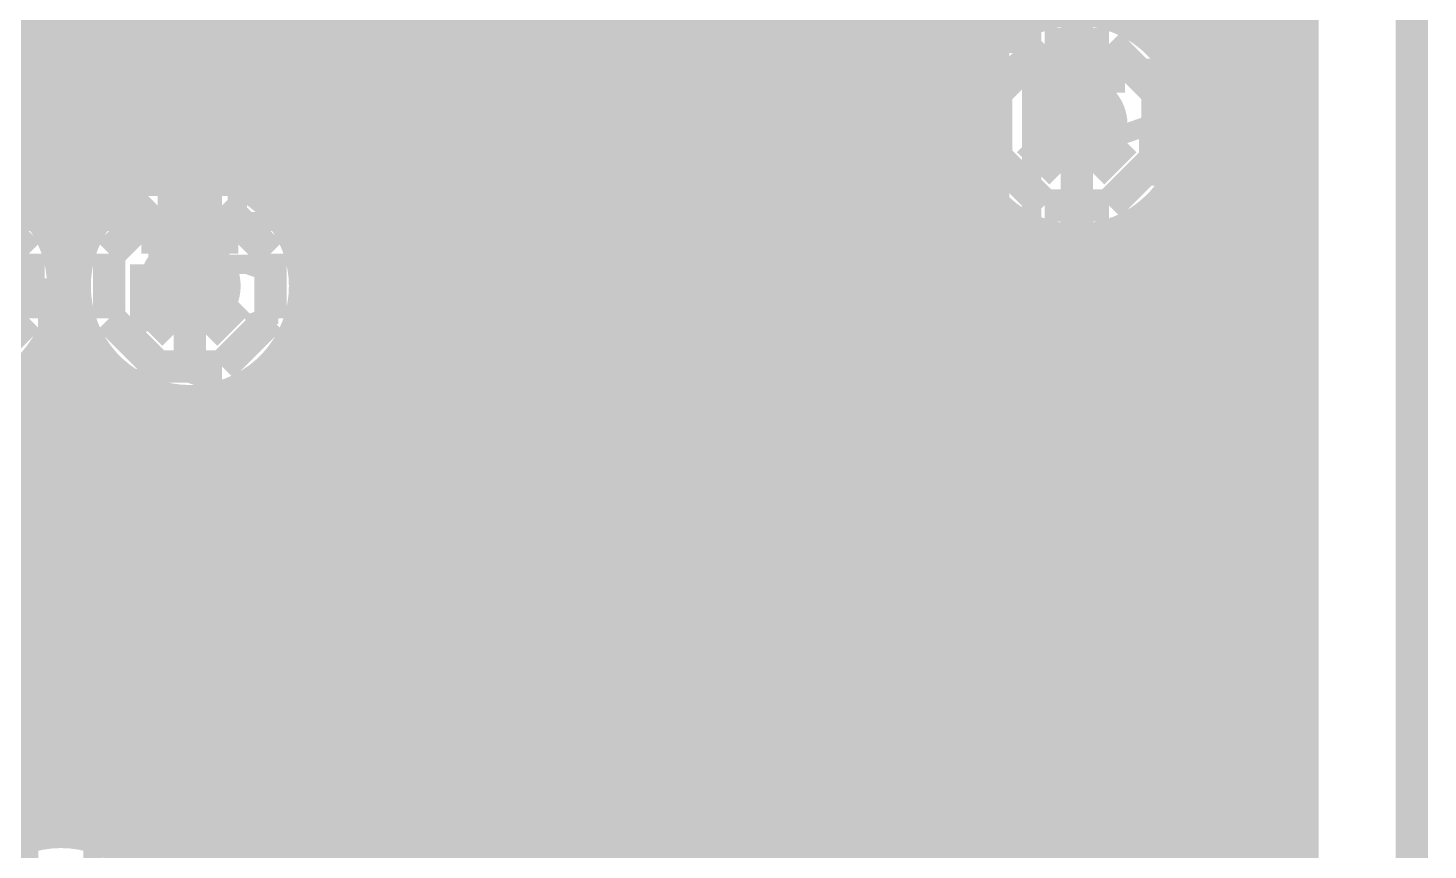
# Model space of a CAD drawing. Extents: x 980 to 1163, y 595 to 881.
# Drawn here: x 1135.26 to 1146.29, y 799.16 to 805.63 of the extents above; entities that cross this region are included whole.
import ezdxf

# ---------------------------------------------------------------- set-up
doc = ezdxf.new("R2010")
doc.units = 0
doc.header["$LTSCALE"] = 10
doc.header["$MEASUREMENT"] = 0
doc.layers.get('0').update_dxf_attribs({"linetype": 'CONTINUOUS'})
for name, color, linetype in [('22-304-2_BOT', 7, 'CONTINUOUS'), ('22-304-2_DRD', 7, 'CONTINUOUS'), ('22-304-2_DRL', 2, 'CONTINUOUS'), ('22-304-2_IN1', 4, 'CONTINUOUS'), ('22-304-2_IN2', 3, 'CONTINUOUS'), ('22-304-2_SMB', 5, 'CONTINUOUS'), ('22-304-2_SMT', 10, 'CONTINUOUS'), ('22-304-2_SPB', 14, 'CONTINUOUS'), ('22-304-2_SPT', 9, 'CONTINUOUS'), ('22-304-2_SSB', 12, 'CONTINUOUS'), ('22-304-2_SST', 11, 'CONTINUOUS'), ('22-304-2_TOP', 13, 'CONTINUOUS'), ('THRUHOLE_TAP', 7, 'CONTINUOUS')]:
    doc.layers.add(name, color=color, linetype=linetype)

# ---------------------------------------------------------------- blocks, each defined once
blk = doc.blocks.new('RECTANGLE_31')
blk.add_solid([(0.9017, 0.508), (0.9017, -0.508), (-0.9017, 0.508), (-0.9017, -0.508)])
blk = doc.blocks.new('ROUND_39')
at = {"const_width": 0.40005}
blk.add_lwpolyline([(-0.200024, 0, 1), (0.200024, 0, 1)], format="xyb", close=True, dxfattribs=at)
blk = doc.blocks.new('RECTANGLE_61')
blk.add_solid([(0.508, 0.635), (0.508, -0.635), (-0.508, 0.635), (-0.508, -0.635)])
blk = doc.blocks.new('ROUND_87')
at = {"const_width": 0.10033}
blk.add_lwpolyline([(-0.050164, 0, 1), (0.050164, 0, 1)], format="xyb", close=True, dxfattribs=at)
blk = doc.blocks.new('ROUND_88')
at = {"const_width": 0.10033}
blk.add_lwpolyline([(-0.050164, 0, 1), (0.050164, 0, 1)], format="xyb", close=True, dxfattribs=at)
blk = doc.blocks.new('ROUND_42')
at = {"const_width": 0.40005}
blk.add_lwpolyline([(-0.200024, 0, 1), (0.200024, 0, 1)], format="xyb", close=True, dxfattribs=at)
blk = doc.blocks.new('ROUND_38')
at = {"const_width": 0.40005}
blk.add_lwpolyline([(-0.200024, 0, 1), (0.200024, 0, 1)], format="xyb", close=True, dxfattribs=at)
blk = doc.blocks.new('RECTANGLE_26')
blk.add_solid([(0.75946, 1.52527), (0.75946, -1.52527), (-0.75946, 1.52527), (-0.75946, -1.52527)])
blk = doc.blocks.new('ROUND_80')
at = {"const_width": 0.10033}
blk.add_lwpolyline([(-0.050164, 0, 1), (0.050164, 0, 1)], format="xyb", close=True, dxfattribs=at)

msp = doc.modelspace()

# ---------------------------------------------------------------- linework, layer by layer
at = {"layer": '22-304-2_BOT'}
for points, const_width in [([(1127.644, 795.753), (1127.873, 795.981), (1143.265, 795.981), (1144.789, 797.505), (1144.789, 808.427), (1143.646, 809.57), (1140.598, 809.57), (1135.01, 815.158), (1135.01, 820.746), (1134.248, 821.508), (1120.532, 821.508), (1111.515, 830.525), (1111.515, 834.208), (1108.721, 837.002), (1105.168, 837.002), (1103.743, 838.425)], 0.254), ([(1108.594, 837.891), (1112.023, 834.462), (1112.023, 830.779), (1120.786, 822.016), (1134.502, 822.016), (1135.518, 821), (1135.518, 815.412), (1140.852, 810.078), (1144.027, 810.078), (1145.297, 808.808), (1145.297, 793.568), (1144.535, 792.806), (1135.899, 792.806)], 0.254), ([(1138.058, 810.449), (1138.058, 801.704)], 0.254), ([(1138.287, 810.22), (1138.287, 801.475)], 0.254), ([(1138.312, 807.411), (1138.312, 805.125)], 0.254), ([(1140.344, 807.411), (1140.344, 805.125)], 0.254), ([(1139.328, 805.189), (1139.328, 806.268)], 0.381), ([(1139.328, 806.268), (1140.471, 805.125)], 0.254), ([(1139.328, 806.268), (1140.471, 805.125)], 0.254), ([(1137.944, 806.116), (1137.944, 804.084)], 0.254), ([(1143.519, 806.065), (1143.519, 804.871)], 0.254), ([(1138.312, 805.735), (1137.944, 805.735)], 0.254), ([(1142.376, 805.633), (1142.376, 805.125)], 0.254), ([(1142.529, 805.633), (1142.376, 805.633)], 0.254), ([(1142.402, 805.633), (1142.402, 796.616)], 0.254), ([(1142.529, 805.633), (1142.529, 805.151)], 0.254), ([(1138.312, 805.506), (1137.944, 805.506)], 0.254), ([(1142.529, 805.506), (1142.376, 805.506)], 0.254), ([(1138.312, 805.278), (1137.944, 805.278)], 0.254), ([(1142.529, 805.278), (1142.376, 805.278)], 0.254), ([(1140.344, 805.125), (1138.312, 805.125)], 0.254), ([(1138.515, 805.125), (1138.515, 801.247)], 0.254), ([(1138.744, 805.125), (1138.744, 801.018)], 0.254), ([(1138.973, 805.125), (1138.973, 800.789)], 0.254), ([(1139.201, 805.125), (1139.201, 800.561)], 0.254), ([(1139.43, 805.125), (1139.43, 800.223)], 0.254), ([(1139.658, 805.125), (1139.658, 799.309)], 0.254), ([(1139.887, 805.125), (1139.887, 799.309)], 0.254), ([(1140.116, 805.125), (1140.116, 799.309)], 0.254), ([(1142.376, 805.125), (1140.344, 805.125)], 0.254), ([(1140.344, 805.125), (1140.344, 799.309)], 0.254), ([(1140.573, 805.125), (1140.573, 799.309)], 0.254), ([(1140.801, 805.125), (1140.801, 799.309)], 0.254), ([(1141.03, 805.125), (1141.03, 799.309)], 0.254), ([(1141.259, 805.125), (1141.259, 799.309)], 0.254), ([(1141.487, 805.125), (1141.487, 799.309)], 0.254), ([(1141.716, 805.125), (1141.716, 799.309)], 0.254), ([(1141.944, 805.125), (1141.944, 796.616)], 0.254), ([(1142.173, 805.125), (1142.173, 796.616)], 0.254), ([(1142.656, 805.151), (1142.529, 805.151)], 0.254), ([(1142.63, 805.151), (1142.63, 805.054)], 0.254), ([(1136.534, 803.601), (1136.483, 803.652), (1136.483, 805.049), (1136.534, 805.1)], 0.254), ([(1142.628, 805.049), (1137.944, 805.049)], 0.254), ([(1142.612, 804.82), (1137.944, 804.82)], 0.254), ([(1142.63, 804.688), (1142.63, 796.616)], 0.254), ([(1142.656, 804.592), (1137.944, 804.592)], 0.254), ([(1142.767, 804.363), (1137.944, 804.363)], 0.254), ([(1142.859, 804.249), (1142.859, 796.616)], 0.254), ([(1142.988, 804.135), (1137.944, 804.135)], 0.254), ([(1144.154, 804.135), (1144.05, 804.135)], 0.254), ([(1144.154, 804.223), (1144.154, 797.767)], 0.254), ([(1135.765, 804.084), (1135.396, 804.084)], 0.254), ([(1135.544, 804.084), (1135.544, 802.585)], 0.254), ([(1137.944, 804.084), (1137.301, 804.084)], 0.254), ([(1137.372, 804.084), (1137.372, 803.949)], 0.254), ([(1137.601, 804.084), (1137.601, 802.161)], 0.254), ([(1137.83, 804.084), (1137.83, 801.932)], 0.254), ([(1143.087, 804.074), (1143.087, 796.7)], 0.254), ([(1144.002, 804.102), (1144.002, 797.614)], 0.254), ([(1135.678, 803.906), (1135.483, 803.906)], 0.254), ([(1144.154, 803.906), (1137.388, 803.906)], 0.254), ([(1143.316, 803.987), (1143.316, 796.929)], 0.254), ([(1143.545, 803.964), (1143.545, 797.157)], 0.254), ([(1143.773, 804), (1143.773, 797.386)], 0.254), ([(1135.63, 803.677), (1135.534, 803.677)], 0.254), ([(1144.154, 803.677), (1137.439, 803.677)], 0.254), ([(1135.64, 803.449), (1135.523, 803.449)], 0.254), ([(1144.154, 803.449), (1137.428, 803.449)], 0.254), ([(1138.82, 796.87), (1138.82, 800.045), (1136.915, 801.95), (1130.819, 801.95), (1129.676, 800.807), (1103.768, 800.807), (1101.228, 803.347), (1085.988, 803.347)], 0.254), ([(1137.372, 803.253), (1137.372, 802.39)], 0.254), ([(1135.711, 803.22), (1135.452, 803.22)], 0.254), ([(1144.154, 803.22), (1137.357, 803.22)], 0.254), ([(1135.772, 803.108), (1135.772, 802.585)], 0.254), ([(1135.861, 802.992), (1135.302, 802.992)], 0.254), ([(1135.315, 803.007), (1135.315, 802.585)], 0.254), ([(1137.144, 802.928), (1137.144, 802.542)], 0.254), ([(1144.154, 802.992), (1137.207, 802.992)], 0.254), ([(1136.001, 802.867), (1136.001, 802.585)], 0.254), ([(1136.186, 802.763), (1134.977, 802.763)], 0.254), ([(1136.229, 802.745), (1136.229, 802.585)], 0.254), ([(1136.458, 802.697), (1136.458, 802.585)], 0.254), ([(1136.687, 802.707), (1136.687, 802.585)], 0.254), ([(1144.154, 802.763), (1136.882, 802.763)], 0.254), ([(1136.915, 802.778), (1136.915, 802.585)], 0.254), ([(1136.915, 802.585), (1130.819, 802.585)], 0.254), ([(1144.154, 802.534), (1137.164, 802.534)], 0.254), ([(1137.367, 802.395), (1139.27, 800.495)], 0.254), ([(1144.154, 802.306), (1137.456, 802.306)], 0.254), ([(1144.154, 802.077), (1137.685, 802.077)], 0.254), ([(1144.154, 801.849), (1137.913, 801.849)], 0.254), ([(1144.154, 801.62), (1138.142, 801.62)], 0.254), ([(1144.154, 801.391), (1138.371, 801.391)], 0.254), ([(1136.651, 801.315), (1131.081, 801.315)], 0.254), ([(1135.315, 801.315), (1135.315, 799.278)], 0.254), ([(1135.544, 801.315), (1135.544, 799.301)], 0.254), ([(1135.772, 801.315), (1135.772, 799.309)], 0.254), ([(1136.001, 801.315), (1136.001, 799.309)], 0.254), ([(1136.229, 801.315), (1136.229, 799.309)], 0.254), ([(1136.458, 801.315), (1136.458, 799.309)], 0.254), ([(1136.651, 801.315), (1138.185, 799.781)], 0.254), ([(1136.687, 801.28), (1136.687, 799.309)], 0.254), ([(1136.804, 801.163), (1130.928, 801.163)], 0.254), ([(1144.154, 801.163), (1138.599, 801.163)], 0.254), ([(1136.915, 801.051), (1136.915, 799.309)], 0.254), ([(1137.032, 800.934), (1130.7, 800.934)], 0.254), ([(1144.154, 800.934), (1138.828, 800.934)], 0.254), ([(1137.144, 800.822), (1137.144, 799.309)], 0.254), ([(1137.261, 800.706), (1130.471, 800.706)], 0.254), ([(1144.154, 800.706), (1139.056, 800.706)], 0.254), ([(1137.372, 800.594), (1137.372, 799.309)], 0.254), ([(1137.489, 800.477), (1130.243, 800.477)], 0.254), ([(1144.154, 800.477), (1139.285, 800.477)], 0.254), ([(1137.601, 800.365), (1137.601, 799.309)], 0.254), ([(1137.718, 800.248), (1129.979, 800.248)], 0.254), ([(1144.154, 800.248), (1139.422, 800.248)], 0.254), ([(1137.83, 800.137), (1137.83, 799.309)], 0.254), ([(1139.455, 800.045), (1139.455, 799.309)], 0.254), ([(1137.947, 800.02), (1093.624, 800.02)], 0.254), ([(1144.154, 800.02), (1139.455, 800.02)], 0.254), ([(1138.058, 799.908), (1138.058, 799.309)], 0.254), ([(1138.175, 799.791), (1093.395, 799.791)], 0.254), ([(1138.185, 799.781), (1138.185, 799.309)], 0.254), ([(1144.154, 799.791), (1139.455, 799.791)], 0.254), ([(1138.185, 799.563), (1134.952, 799.563)], 0.254), ([(1144.154, 799.563), (1139.455, 799.563)], 0.254), ([(1138.185, 799.334), (1134.952, 799.334)], 0.254), ([(1138.185, 799.309), (1135.76, 799.309)], 0.254), ([(1135.76, 799.309), (1135.76, 799.268)], 0.254), ([(1144.154, 799.334), (1139.455, 799.334)], 0.254), ([(1141.754, 799.309), (1139.455, 799.309)], 0.254), ([(1141.754, 799.309), (1141.754, 797.277)], 0.254), ([(1144.154, 799.105), (1141.754, 799.105)], 0.254)]:
    msp.add_lwpolyline(points, dxfattribs=dict(at, const_width=const_width))
at = {"layer": '22-304-2_BOT', "const_width": 0.254}
for points in [[(1142.656, 805.151, 0.078385), (1142.612, 804.871)], [(1142.612, 804.871, 0.414214), (1143.519, 803.964)], [(1143.519, 803.964, 0.19634), (1144.154, 804.224)], [(1135.536, 803.601, 0.141322), (1135.397, 804.084)], [(1135.765, 804.084, 0.140943), (1135.626, 803.601)], [(1137.441, 803.601, 0.141322), (1137.302, 804.084)], [(1134.629, 802.694, 0.414214), (1135.536, 803.601)], [(1135.627, 803.601, 0.414214), (1136.534, 802.694)], [(1136.534, 802.694, 0.414214), (1137.441, 803.601)], [(1137.365, 802.4, 0.198912), (1136.915, 802.586)], [(1137.365, 802.4, 0.198912), (1136.915, 802.586)], [(1139.455, 800.045, 0.198912), (1139.269, 800.494)], [(1135.518, 799.301, 0.170191), (1134.952, 799.102)], [(1135.76, 799.268, 0.067464), (1135.518, 799.301)]]:
    msp.add_lwpolyline(points, format="xyb", dxfattribs=at)
at = {"layer": '22-304-2_DRD', "const_width": 0.254}
for points in [[(1051.358, 645.692), (1051.358, 787.691), (1054.36, 790.69), (1093.159, 790.69), (1096.158, 787.691), (1096.158, 730.69), (1099.158, 727.691), (1143.159, 727.691), (1146.158, 730.69), (1146.158, 819.692), (1143.159, 822.692), (1121.66, 822.692), (1113.659, 830.69), (1113.659, 856.69), (1105.658, 864.691), (1041.858, 864.691), (1033.86, 856.69), (1033.86, 830.69), (1025.859, 822.692), (1004.36, 822.692), (1001.361, 819.692), (1001.361, 758.691), (1024.36, 735.692), (1024.36, 645.692)], [(1140.217, 805.76), (1139.836, 805.379)], [(1140.217, 805.76), (1139.836, 805.379)], [(1140.725, 805.76), (1140.217, 805.76)], [(1140.725, 805.76), (1140.217, 805.76)], [(1141.106, 805.379), (1140.725, 805.76)], [(1141.106, 805.379), (1140.725, 805.76)], [(1140.217, 805.506), (1140.217, 805.379)], [(1140.344, 805.506), (1140.217, 805.506)], [(1140.217, 805.506), (1140.217, 805.379)], [(1140.344, 805.506), (1140.217, 805.506)], [(1140.344, 805.379), (1140.344, 805.506)], [(1140.344, 805.379), (1140.344, 805.506)], [(1140.598, 805.506), (1140.598, 805.379)], [(1140.725, 805.506), (1140.598, 805.506)], [(1140.598, 805.506), (1140.598, 805.379)], [(1140.725, 805.506), (1140.598, 805.506)], [(1140.725, 805.379), (1140.725, 805.506)], [(1140.725, 805.379), (1140.725, 805.506)], [(1143.265, 805.506), (1142.884, 805.125)], [(1143.773, 805.506), (1143.265, 805.506)], [(1144.154, 805.125), (1143.773, 805.506)], [(1139.836, 805.379), (1139.836, 804.871)], [(1139.836, 805.379), (1139.836, 804.871)], [(1140.217, 805.379), (1140.344, 805.379)], [(1140.217, 805.379), (1140.344, 805.379)], [(1140.598, 805.379), (1140.725, 805.379)], [(1140.598, 805.379), (1140.725, 805.379)], [(1141.106, 804.871), (1141.106, 805.379)], [(1141.106, 804.871), (1141.106, 805.379)], [(1143.265, 805.252), (1143.265, 805.125)], [(1143.392, 805.252), (1143.265, 805.252)], [(1143.392, 805.125), (1143.392, 805.252)], [(1143.646, 805.252), (1143.646, 805.125)], [(1143.773, 805.252), (1143.646, 805.252)], [(1143.773, 805.125), (1143.773, 805.252)], [(1142.884, 805.125), (1142.884, 804.617)], [(1143.265, 805.125), (1143.392, 805.125)], [(1143.646, 805.125), (1143.773, 805.125)], [(1144.154, 804.617), (1144.154, 805.125)], [(1140.344, 804.744), (1140.09, 804.998)], [(1140.344, 804.744), (1140.09, 804.998)], [(1140.852, 804.998), (1140.598, 804.744)], [(1140.852, 804.998), (1140.598, 804.744)], [(1139.836, 804.871), (1140.217, 804.49)], [(1139.836, 804.871), (1140.217, 804.49)], [(1140.725, 804.49), (1141.106, 804.871)], [(1140.725, 804.49), (1141.106, 804.871)], [(1140.598, 804.744), (1140.344, 804.744)], [(1140.598, 804.744), (1140.344, 804.744)], [(1143.392, 804.49), (1143.138, 804.744)], [(1143.9, 804.744), (1143.646, 804.49)], [(1142.884, 804.617), (1143.265, 804.236)], [(1143.773, 804.236), (1144.154, 804.617)], [(1140.217, 804.49), (1140.725, 804.49)], [(1140.217, 804.49), (1140.725, 804.49)], [(1143.646, 804.49), (1143.392, 804.49)], [(1135.264, 803.855), (1134.883, 804.236)], [(1136.28, 804.236), (1135.899, 803.855)], [(1136.788, 804.236), (1136.28, 804.236)], [(1137.169, 803.855), (1136.788, 804.236)], [(1143.265, 804.236), (1143.773, 804.236)], [(1136.28, 803.982), (1136.28, 803.855)], [(1136.407, 803.982), (1136.28, 803.982)], [(1136.407, 803.855), (1136.407, 803.982)], [(1136.661, 803.982), (1136.661, 803.855)], [(1136.788, 803.982), (1136.661, 803.982)], [(1136.788, 803.855), (1136.788, 803.982)], [(1135.264, 803.347), (1135.264, 803.855)], [(1135.899, 803.855), (1135.899, 803.347)], [(1136.28, 803.855), (1136.407, 803.855)], [(1136.661, 803.855), (1136.788, 803.855)], [(1137.169, 803.347), (1137.169, 803.855)], [(1136.407, 803.22), (1136.153, 803.474)], [(1136.915, 803.474), (1136.661, 803.22)], [(1134.883, 802.966), (1135.264, 803.347)], [(1135.899, 803.347), (1136.28, 802.966)], [(1136.788, 802.966), (1137.169, 803.347)], [(1136.661, 803.22), (1136.407, 803.22)], [(1136.28, 802.966), (1136.788, 802.966)]]:
    msp.add_lwpolyline(points, dxfattribs=at)
at = {"layer": '22-304-2_DRL', "const_width": 0.254}
msp.add_lwpolyline([(1051.358, 645.692), (1051.358, 787.691), (1054.36, 790.69), (1093.159, 790.69), (1096.158, 787.691), (1096.158, 730.69), (1099.158, 727.691), (1143.159, 727.691), (1146.158, 730.69), (1146.158, 819.692), (1143.159, 822.692), (1121.66, 822.692), (1113.659, 830.69), (1113.659, 856.69), (1105.658, 864.691), (1041.858, 864.691), (1033.86, 856.69), (1033.86, 830.69), (1025.859, 822.692), (1004.36, 822.692), (1001.361, 819.692), (1001.361, 758.691), (1024.36, 735.692), (1024.36, 645.692)], dxfattribs=at)
at = {"layer": '22-304-2_IN1', "const_width": 0.254}
for points in [[(1136.585, 820.746), (1136.585, 804.508)], [(1136.814, 820.746), (1136.814, 804.465)], [(1137.042, 820.746), (1137.042, 804.353)], [(1137.271, 820.746), (1137.271, 804.132)], [(1137.499, 820.746), (1137.499, 787.663)], [(1144.815, 818.943), (1144.815, 759.913)], [(1145.043, 818.714), (1145.043, 759.913)], [(1137.728, 816.959), (1137.728, 787.663)], [(1144.586, 816.944), (1144.586, 759.913)], [(1137.957, 816.258), (1137.957, 797.15)], [(1142.529, 814.462), (1142.529, 792.062)], [(1142.071, 814.302), (1142.071, 791.953)], [(1142.3, 814.373), (1142.3, 792.039)], [(1141.157, 814.183), (1141.157, 805.72)], [(1141.386, 814.19), (1141.386, 759.913)], [(1141.614, 814.213), (1141.614, 791.338)], [(1141.843, 814.249), (1141.843, 791.777)], [(1136.356, 809.387), (1136.356, 804.49)], [(1135.213, 809.154), (1135.213, 804.295)], [(1136.128, 809.182), (1136.128, 804.411)], [(1135.442, 809.067), (1135.442, 804.005)], [(1135.671, 809.044), (1135.671, 803.881)], [(1135.899, 809.08), (1135.899, 804.249)], [(1144.357, 808.206), (1144.357, 805.219)], [(1138.185, 807.99), (1138.185, 797.518)], [(1142.757, 808.061), (1142.757, 805.364)], [(1144.129, 807.881), (1144.129, 805.544)], [(1142.986, 807.82), (1142.986, 805.605)], [(1143.214, 807.698), (1143.214, 805.725)], [(1143.9, 807.731), (1143.9, 805.694)], [(1138.414, 807.551), (1138.414, 797.68)], [(1139.785, 807.609), (1139.785, 805.72)], [(1138.642, 807.376), (1138.642, 797.759)], [(1139.557, 807.404), (1139.557, 797.401)], [(1138.871, 807.289), (1138.871, 797.777)], [(1139.1, 807.266), (1139.1, 797.734)], [(1139.328, 807.302), (1139.328, 797.622)], [(1139.719, 805.633), (1114.807, 805.633)], [(1143.027, 805.633), (1141.223, 805.633)], [(1145.043, 805.633), (1144.012, 805.633)], [(1139.608, 805.405), (1114.919, 805.405)], [(1142.785, 805.405), (1141.335, 805.405)], [(1145.043, 805.405), (1144.253, 805.405)], [(1139.564, 805.176), (1114.962, 805.176)], [(1142.663, 805.176), (1141.378, 805.176)], [(1145.043, 805.176), (1144.373, 805.176)], [(1139.58, 804.947), (1114.944, 804.947)], [(1142.615, 804.947), (1141.36, 804.947)], [(1145.043, 804.947), (1144.424, 804.947)], [(1139.658, 804.719), (1114.866, 804.719)], [(1142.625, 804.719), (1141.282, 804.719)], [(1145.043, 804.719), (1144.413, 804.719)], [(1136.351, 804.49), (1134.812, 804.49)], [(1139.824, 804.49), (1136.717, 804.49)], [(1139.785, 804.531), (1139.785, 797.546)], [(1142.696, 804.49), (1141.119, 804.49)], [(1141.157, 804.531), (1141.157, 797.073)], [(1145.043, 804.49), (1144.342, 804.49)], [(1144.357, 804.523), (1144.357, 790.741)], [(1140.014, 804.34), (1140.014, 797.658)], [(1140.928, 804.34), (1140.928, 797.442)], [(1142.757, 804.378), (1142.757, 792.026)], [(1135.912, 804.262), (1135.252, 804.262)], [(1140.192, 804.262), (1137.157, 804.262)], [(1140.243, 804.246), (1140.243, 797.701)], [(1140.7, 804.246), (1140.7, 797.604)], [(1142.846, 804.262), (1140.751, 804.262)], [(1145.043, 804.262), (1144.192, 804.262)], [(1140.471, 804.218), (1140.471, 797.683)], [(1142.986, 804.137), (1142.986, 791.922)], [(1144.129, 804.198), (1144.129, 791.066)], [(1135.737, 804.033), (1135.427, 804.033)], [(1143.171, 804.033), (1137.332, 804.033)], [(1143.214, 804.015), (1143.214, 791.719)], [(1145.043, 804.033), (1143.867, 804.033)], [(1143.9, 804.048), (1143.9, 791.216)], [(1143.443, 803.967), (1143.443, 791.297)], [(1143.672, 803.977), (1143.672, 791.287)], [(1135.65, 803.804), (1135.513, 803.804)], [(1145.043, 803.804), (1137.418, 803.804)], [(1135.627, 803.576), (1135.536, 803.576)], [(1145.043, 803.576), (1137.441, 803.576)], [(1135.663, 803.347), (1135.5, 803.347)], [(1135.671, 803.322), (1135.671, 799.288)], [(1145.043, 803.347), (1137.405, 803.347)], [(1135.442, 803.197), (1135.442, 799.298)], [(1135.765, 803.119), (1135.396, 803.119)], [(1137.271, 803.07), (1137.271, 787.663)], [(1145.043, 803.119), (1137.301, 803.119)], [(1135.899, 802.953), (1135.899, 799.217)], [(1135.97, 802.89), (1135.193, 802.89)], [(1135.213, 802.905), (1135.213, 799.248)], [(1137.042, 802.849), (1137.042, 787.663)], [(1145.043, 802.89), (1137.098, 802.89)], [(1136.128, 802.788), (1136.128, 799.067)], [(1136.356, 802.71), (1136.356, 798.742)], [(1136.585, 802.694), (1136.585, 793.401)], [(1136.814, 802.738), (1136.814, 787.663)], [(1145.043, 802.661), (1108.805, 802.661)], [(1145.043, 802.433), (1108.861, 802.433)], [(1145.043, 802.204), (1108.858, 802.204)], [(1145.043, 801.976), (1108.795, 801.976)], [(1145.043, 801.747), (1108.653, 801.747)], [(1145.043, 801.518), (1108.363, 801.518)], [(1145.043, 801.29), (1107.243, 801.29)], [(1145.043, 801.061), (1107.101, 801.061)], [(1145.043, 800.833), (1106.844, 800.833)], [(1145.043, 800.604), (1093.878, 800.604)], [(1145.043, 800.375), (1093.819, 800.375)], [(1145.043, 800.147), (1093.71, 800.147)], [(1145.043, 799.918), (1093.537, 799.918)], [(1145.043, 799.69), (1122.793, 799.69)], [(1145.043, 799.461), (1129.445, 799.461)], [(1135.17, 799.232), (1129.735, 799.232)], [(1145.043, 799.232), (1135.866, 799.232)]]:
    msp.add_lwpolyline(points, dxfattribs=at)
for points in [[(1140.471, 806.032, 0.414214), (1139.564, 805.125)], [(1141.378, 805.125, 0.414214), (1140.471, 806.032)], [(1143.519, 805.778, 0.414214), (1142.612, 804.871)], [(1144.426, 804.871, 0.414214), (1143.519, 805.778)], [(1139.564, 805.125, 0.414214), (1140.471, 804.218)], [(1140.471, 804.218, 0.414214), (1141.378, 805.125)], [(1142.612, 804.871, 0.414214), (1143.519, 803.964)], [(1143.519, 803.964, 0.414214), (1144.426, 804.871)], [(1135.536, 803.601, 0.414214), (1134.629, 804.508)], [(1136.534, 804.508, 0.414214), (1135.627, 803.601)], [(1137.441, 803.601, 0.414214), (1136.534, 804.508)], [(1134.629, 802.694, 0.414214), (1135.536, 803.601)], [(1135.627, 803.601, 0.414214), (1136.534, 802.694)], [(1136.534, 802.694, 0.414214), (1137.441, 803.601)], [(1135.518, 799.301, 0.414214), (1134.611, 798.394)], [(1136.425, 798.394, 0.414214), (1135.518, 799.301)]]:
    msp.add_lwpolyline(points, format="xyb", dxfattribs=at)
at = {"layer": '22-304-2_IN2'}
for points, const_width in [([(1141.16, 817.691), (1141.16, 817.391), (1144.789, 813.761), (1144.789, 737.561), (1141.614, 734.386), (1141.614, 733.116), (1141.16, 732.692)], 1.27), ([(1138.058, 815.405), (1138.058, 797.556)], 0.254), ([(1138.287, 815.476), (1138.287, 797.746)], 0.254), ([(1137.83, 815.176), (1137.83, 797.137)], 0.254), ([(1138.515, 815.206), (1138.515, 797.851)], 0.254), ([(1137.601, 814.947), (1137.601, 783.365)], 0.254), ([(1138.744, 814.985), (1138.744, 797.894)], 0.254), ([(1137.372, 814.719), (1137.372, 804.193)], 0.254), ([(1138.973, 814.797), (1138.973, 797.884)], 0.254), ([(1139.201, 814.637), (1139.201, 797.823)], 0.254), ([(1137.144, 814.49), (1137.144, 804.427)], 0.254), ([(1139.43, 814.503), (1139.43, 797.696)], 0.254), ([(1139.658, 814.389), (1139.658, 797.599)], 0.254), ([(1139.887, 814.295), (1139.887, 797.736)], 0.254), ([(1142.402, 814.284), (1142.402, 792.176)], 0.254), ([(1136.915, 814.262), (1136.915, 804.554)], 0.254), ([(1140.116, 814.218), (1140.116, 797.805)], 0.254), ([(1140.344, 814.157), (1140.344, 797.818)], 0.254), ([(1142.173, 814.208), (1142.173, 792.125)], 0.254), ([(1140.573, 814.112), (1140.573, 797.782)], 0.254), ([(1140.801, 814.081), (1140.801, 797.686)], 0.254), ([(1141.03, 814.066), (1141.03, 797.508)], 0.254), ([(1141.259, 814.066), (1141.259, 797.142)], 0.254), ([(1141.487, 814.079), (1141.487, 791.3)], 0.254), ([(1141.716, 814.107), (1141.716, 791.813)], 0.254), ([(1141.944, 814.15), (1141.944, 792.016)], 0.254), ([(1142.63, 814.135), (1142.63, 805.384)], 0.254), ([(1136.687, 814.033), (1136.687, 804.615)], 0.254), ([(1142.859, 813.906), (1142.859, 805.656)], 0.254), ([(1136.458, 809.324), (1136.458, 804.625)], 0.254), ([(1136.229, 809.108), (1136.229, 804.582)], 0.254), ([(1135.315, 808.978), (1135.315, 804.363)], 0.254), ([(1136.001, 808.989), (1136.001, 804.477)], 0.254), ([(1135.544, 808.93), (1135.544, 804.066)], 0.254), ([(1135.772, 808.933), (1135.772, 804.287)], 0.254), ([(1142.966, 805.735), (1114.881, 805.735)], 0.254), ([(1142.712, 805.506), (1115.008, 805.506)], 0.254), ([(1142.577, 805.278), (1115.069, 805.278)], 0.254), ([(1142.508, 805.049), (1115.079, 805.049)], 0.254), ([(1142.493, 804.82), (1115.036, 804.82)], 0.254), ([(1136.265, 804.592), (1134.896, 804.592)], 0.254), ([(1142.531, 804.592), (1136.801, 804.592)], 0.254), ([(1135.846, 804.363), (1135.315, 804.363)], 0.254), ([(1142.628, 804.363), (1137.22, 804.363)], 0.254), ([(1142.63, 804.358), (1142.63, 792.174)], 0.254), ([(1135.658, 804.135), (1135.506, 804.135)], 0.254), ([(1142.806, 804.135), (1137.411, 804.135)], 0.254), ([(1142.859, 804.086), (1142.859, 792.118)], 0.254), ([(1143.171, 803.906), (1137.515, 803.906)], 0.254), ([(1143.087, 803.939), (1143.087, 791.998)], 0.254), ([(1143.316, 803.865), (1143.316, 791.78)], 0.254), ([(1143.527, 803.845), (1143.527, 791.419)], 0.254), ([(1143.527, 803.677), (1137.558, 803.677)], 0.254), ([(1143.527, 803.449), (1137.548, 803.449)], 0.254), ([(1135.544, 803.134), (1135.544, 799.42)], 0.254), ([(1143.527, 803.22), (1137.487, 803.22)], 0.254), ([(1135.709, 802.992), (1135.455, 802.992)], 0.254), ([(1135.772, 802.913), (1135.772, 799.387)], 0.254), ([(1143.527, 802.992), (1137.36, 802.992)], 0.254), ([(1137.372, 803.009), (1137.372, 763.957)], 0.254), ([(1135.315, 802.837), (1135.315, 799.4)], 0.254), ([(1135.942, 802.763), (1135.221, 802.763)], 0.254), ([(1136.001, 802.725), (1136.001, 799.298)], 0.254), ([(1143.527, 802.763), (1137.126, 802.763)], 0.254), ([(1137.144, 802.776), (1137.144, 763.967)], 0.254), ([(1136.229, 802.621), (1136.229, 799.133)], 0.254), ([(1136.458, 802.578), (1136.458, 798.806)], 0.254), ([(1136.687, 802.585), (1136.687, 793.464)], 0.254), ([(1136.915, 802.649), (1136.915, 792.951)], 0.254), ([(1143.527, 802.534), (1108.965, 802.534)], 0.254), ([(1143.527, 802.306), (1108.985, 802.306)], 0.254), ([(1143.527, 802.077), (1108.952, 802.077)], 0.254), ([(1143.527, 801.849), (1108.864, 801.849)], 0.254), ([(1143.527, 801.62), (1108.698, 801.62)], 0.254), ([(1143.527, 801.391), (1108.371, 801.391)], 0.254), ([(1143.527, 801.163), (1107.312, 801.163)], 0.254), ([(1143.527, 800.934), (1107.149, 800.934)], 0.254), ([(1143.527, 800.706), (1106.865, 800.706)], 0.254), ([(1143.527, 800.477), (1093.971, 800.477)], 0.254), ([(1143.527, 800.248), (1093.895, 800.248)], 0.254), ([(1143.527, 800.02), (1093.771, 800.02)], 0.254), ([(1143.527, 799.791), (1122.861, 799.791)], 0.254), ([(1143.527, 799.563), (1129.506, 799.563)], 0.254), ([(1143.527, 799.334), (1135.93, 799.334)], 0.254), ([(1143.527, 799.105), (1136.257, 799.105)], 0.254)]:
    msp.add_lwpolyline(points, dxfattribs=dict(at, const_width=const_width))
at = {"layer": '22-304-2_IN2', "const_width": 0.254}
for points in [[(1143.519, 805.897, 0.414214), (1142.493, 804.871)], [(1142.493, 804.871, 0.414214), (1143.519, 803.845)], [(1135.582, 803.982, 0.306679), (1134.629, 804.627)], [(1136.534, 804.627, 0.306679), (1135.582, 803.982)], [(1137.56, 803.601, 0.414214), (1136.534, 804.627)], [(1136.534, 802.575, 0.414214), (1137.56, 803.601)], [(1134.629, 802.575, 0.306679), (1135.582, 803.22)], [(1135.582, 803.22, 0.306679), (1136.534, 802.575)], [(1135.518, 799.42, 0.414214), (1134.492, 798.394)], [(1136.544, 798.394, 0.414214), (1135.518, 799.42)]]:
    msp.add_lwpolyline(points, format="xyb", dxfattribs=at)
at = {"layer": '22-304-2_SSB', "const_width": 0.152}
for points in [[(1142.376, 805.125), (1138.312, 805.125), (1138.312, 809.697), (1140.09, 809.697), (1140.344, 809.443), (1140.598, 809.697), (1142.376, 809.697), (1142.376, 805.125)], [(1137.931, 809.443), (1135.137, 809.443), (1135.137, 804.109), (1137.931, 804.109), (1137.931, 809.443)], [(1144.345, 808.237), (1144.345, 805.316), (1142.706, 805.316), (1142.706, 808.237), (1144.345, 808.237)], [(1143.07, 804.51), (1144.086, 804.866), (1144.086, 804.391)], [(1140.08, 804.226), (1139.912, 804.343), (1139.912, 804.582), (1140.08, 804.698), (1140.25, 804.698), (1140.588, 804.462), (1140.928, 804.698), (1140.928, 804.226)], [(1143.07, 804.028), (1143.07, 803.553), (1143.745, 804.028), (1143.916, 804.028), (1144.086, 803.967), (1144.086, 803.611), (1143.916, 803.553)], [(1140.25, 803.624), (1139.912, 803.86)], [(1140.08, 803.388), (1139.912, 803.446), (1139.912, 803.682), (1140.08, 803.743), (1140.25, 803.86), (1140.758, 803.86), (1140.928, 803.802), (1140.928, 803.446), (1140.758, 803.388), (1140.08, 803.388)], [(1136.138, 803.771), (1136.138, 803.296), (1136.816, 803.771), (1136.986, 803.771), (1137.154, 803.713), (1137.154, 803.357), (1136.986, 803.296)], [(1143.07, 803.19), (1143.07, 802.951)], [(1143.07, 803.07), (1144.086, 803.07), (1143.916, 802.951)], [(1136.646, 802.519), (1136.646, 802.875), (1136.478, 802.933), (1136.308, 802.933), (1136.138, 802.875), (1136.138, 802.519), (1136.308, 802.458), (1136.478, 802.458), (1137.154, 802.697)], [(1143.578, 802.291), (1143.07, 802.468)], [(1143.578, 801.996), (1143.578, 802.351), (1143.745, 802.468), (1143.916, 802.468), (1144.086, 802.351), (1144.086, 801.996), (1143.07, 801.996)], [(1136.646, 801.917), (1136.138, 802.095)], [(1136.646, 801.62), (1136.646, 801.976), (1136.816, 802.095), (1136.986, 802.095), (1137.154, 801.976), (1137.154, 801.62), (1136.138, 801.62)], [(1138.566, 799.283), (1135.772, 799.283), (1135.772, 793.949), (1138.566, 793.949), (1138.566, 799.283)], [(1138.947, 793.949), (1141.741, 793.949), (1141.741, 799.283), (1138.947, 799.283), (1138.947, 793.949)]]:
    msp.add_lwpolyline(points, dxfattribs=at)
at = {"layer": '22-304-2_SST', "const_width": 0.152}
for points in [[(1137.284, 806.085), (1137.284, 805.585), (1138.223, 805.585), (1138.223, 806.085), (1139.824, 806.085), (1139.824, 805.585), (1141.193, 805.585), (1141.193, 805.511), (1115.264, 805.511)], [(1134.744, 806.085), (1134.744, 805.585), (1135.683, 805.585), (1135.683, 806.085)], [(1143.164, 801.587), (1142.714, 801.587), (1142.714, 801.087), (1143.164, 801.087), (1143.164, 801.587), (1143.164, 801.661), (1143.164, 805.511), (1143.164, 805.585), (1143.164, 806.085), (1142.714, 806.085), (1142.414, 806.085), (1142.193, 806.085), (1141.894, 806.085), (1139.824, 806.085)], [(1141.894, 806.085), (1141.894, 804.886)], [(1142.193, 806.085), (1142.193, 804.886), (1142.414, 804.886)], [(1142.714, 805.519), (1142.912, 805.511), (1142.912, 801.661), (1142.714, 801.653), (1142.714, 802.585), (1142.224, 802.585), (1142.224, 803.086), (1142.714, 803.086), (1142.714, 804.086), (1142.224, 804.086), (1142.224, 804.587), (1142.714, 804.587), (1142.714, 805.519), (1142.714, 805.585), (1142.714, 806.085)], [(1142.414, 806.085), (1142.414, 804.886), (1142.714, 804.886)], [(1135.683, 805.613), (1137.284, 805.613)], [(1138.223, 805.613), (1139.824, 805.613)], [(1139.493, 801.087), (1139.493, 801.587), (1138.554, 801.587), (1138.554, 801.087), (1139.493, 801.087), (1141.094, 801.087), (1141.094, 801.587), (1141.193, 801.587), (1141.193, 801.661), (1141.193, 805.511)], [(1142.714, 805.585), (1143.164, 805.585)], [(1143.164, 805.511), (1142.912, 805.511)], [(1136.283, 804.635), (1136.059, 804.635), (1136.059, 804.036), (1136.283, 804.036), (1136.283, 803.586), (1136.684, 803.586), (1136.684, 804.036), (1136.908, 804.036), (1136.908, 804.635), (1136.684, 804.635), (1136.684, 805.087), (1136.283, 805.087), (1136.283, 804.635)], [(1138.823, 804.635), (1138.599, 804.635), (1138.599, 804.036), (1138.823, 804.036), (1138.823, 803.586), (1139.224, 803.586), (1139.224, 804.036), (1139.448, 804.036), (1139.448, 804.635), (1139.224, 804.635), (1139.224, 805.087), (1138.823, 805.087), (1138.823, 804.635)], [(1141.193, 804.886), (1141.894, 804.886), (1142.193, 804.886)], [(1135.638, 802.537), (1135.638, 803.136), (1135.414, 803.136), (1135.414, 803.586), (1135.013, 803.586), (1135.013, 803.136), (1134.789, 803.136), (1134.789, 802.537), (1135.013, 802.537), (1135.013, 802.087), (1135.414, 802.087), (1135.414, 802.537), (1135.638, 802.537)], [(1138.178, 802.537), (1138.178, 803.136), (1137.954, 803.136), (1137.954, 803.586), (1137.553, 803.586), (1137.553, 803.136), (1137.329, 803.136), (1137.329, 802.537), (1137.553, 802.537), (1137.553, 802.087), (1137.954, 802.087), (1137.954, 802.537), (1138.178, 802.537)], [(1140.718, 802.537), (1140.718, 803.136), (1140.494, 803.136), (1140.494, 803.586), (1140.093, 803.586), (1140.093, 803.136), (1139.869, 803.136), (1139.869, 802.537), (1140.093, 802.537), (1140.093, 802.087), (1140.494, 802.087), (1140.494, 802.537), (1140.718, 802.537)], [(1141.193, 802.285), (1141.894, 802.285)], [(1141.894, 801.087), (1141.894, 802.285), (1142.193, 802.285)], [(1142.414, 801.087), (1142.193, 801.087), (1142.193, 802.285), (1142.414, 802.285), (1142.414, 801.087), (1142.714, 801.087)], [(1142.414, 802.285), (1142.714, 802.285)], [(1141.193, 801.661), (1115.264, 801.661), (1115.264, 801.587), (1116.633, 801.587), (1116.633, 801.087)], [(1142.714, 801.587), (1142.714, 801.653)], [(1142.912, 801.661), (1143.164, 801.661)], [(1134.413, 801.087), (1134.413, 801.587), (1133.474, 801.587), (1133.474, 801.087), (1134.413, 801.087), (1136.014, 801.087)], [(1136.014, 801.559), (1134.413, 801.559)], [(1136.953, 801.087), (1136.953, 801.587), (1136.014, 801.587), (1136.014, 801.087), (1136.953, 801.087), (1138.554, 801.087)], [(1138.554, 801.559), (1136.953, 801.559)], [(1141.094, 801.559), (1139.493, 801.559)], [(1136.014, 801.31), (1134.413, 801.31)], [(1138.554, 801.31), (1136.953, 801.31)], [(1139.493, 801.31), (1141.094, 801.31)], [(1135.089, 800.767), (1135.089, 800.909), (1135.089, 801.087), (1135.089, 800.909), (1135.338, 800.909), (1135.338, 801.087), (1135.338, 800.909), (1135.338, 800.767), (1135.089, 800.767), (1135.089, 800.289), (1135.338, 800.289), (1135.338, 800.147), (1135.338, 800.132), (1135.089, 800.132), (1135.089, 800.147), (1135.338, 800.147)], [(1136.359, 801.087), (1136.359, 800.932), (1136.608, 800.932), (1136.608, 801.087)], [(1137.629, 800.767), (1137.629, 800.909), (1137.629, 801.087), (1137.629, 800.909), (1137.878, 800.909), (1137.878, 801.087), (1137.878, 800.909), (1137.878, 800.767), (1137.629, 800.767), (1137.629, 800.289), (1137.878, 800.289), (1137.878, 800.147), (1137.878, 800.132), (1137.629, 800.132), (1137.629, 800.147), (1137.878, 800.147)], [(1138.899, 801.087), (1138.899, 800.932), (1139.148, 800.932), (1139.148, 801.087)], [(1140.169, 800.767), (1140.169, 800.909), (1140.169, 801.087), (1140.169, 800.909), (1140.418, 800.909), (1140.418, 800.767), (1140.169, 800.767), (1140.169, 800.289), (1140.418, 800.289), (1140.418, 800.147), (1140.418, 800.132), (1140.169, 800.132), (1140.169, 800.147), (1140.418, 800.147)], [(1140.418, 800.909), (1140.418, 801.087)], [(1141.094, 801.087), (1141.894, 801.087), (1142.193, 801.087)], [(1135.338, 800.289), (1135.338, 800.767)], [(1137.878, 800.289), (1137.878, 800.767)], [(1140.418, 800.289), (1140.418, 800.767)], [(1137.629, 800.147), (1137.629, 800.289)], [(1140.169, 800.147), (1140.169, 800.289)]]:
    msp.add_lwpolyline(points, dxfattribs=at)
at = {"layer": '22-304-2_TOP'}
for points, const_width in [([(1133.359, 816.301), (1138.312, 811.348), (1143.646, 811.348), (1144.916, 810.078), (1144.916, 785.313), (1142.325, 782.722), (1138.49, 782.722), (1138.439, 782.773)], 0.635), ([(1143.773, 810.053), (1143.773, 805.742)], 0.254), ([(1135.645, 809.951), (1141.487, 809.951), (1142.757, 808.681), (1142.757, 791.409), (1142.503, 791.155)], 0.254), ([(1144.002, 809.824), (1144.002, 805.638)], 0.254), ([(1144.091, 809.735), (1144.091, 805.575)], 0.254), ([(1140.344, 809.316), (1140.344, 803.37)], 0.254), ([(1140.573, 809.316), (1140.573, 803.37)], 0.254), ([(1140.801, 809.316), (1140.801, 803.37)], 0.254), ([(1141.03, 809.316), (1141.03, 803.37)], 0.254), ([(1141.259, 809.281), (1141.259, 803.37)], 0.254), ([(1141.487, 809.052), (1141.487, 803.37)], 0.254), ([(1141.716, 808.823), (1141.716, 791.607)], 0.254), ([(1141.944, 808.595), (1141.944, 791.869)], 0.254), ([(1142.122, 808.417), (1142.122, 791.978)], 0.254), ([(1135.211, 807.868), (1135.211, 804.297)], 0.254), ([(1135.216, 807.868), (1135.216, 804.292)], 0.254), ([(1137.751, 807.868), (1137.751, 803.804)], 0.254), ([(1140.291, 807.868), (1137.756, 807.868), (1137.756, 803.804)], 0.254), ([(1140.291, 807.868), (1140.291, 803.804)], 0.254), ([(1139.023, 803.868), (1139.023, 805.836)], 0.381), ([(1136.483, 805.836), (1136.483, 803.652), (1136.534, 803.601)], 0.254), ([(1142.122, 805.735), (1140.291, 805.735)], 0.254), ([(1144.091, 805.735), (1143.799, 805.735)], 0.254), ([(1142.122, 805.506), (1140.291, 805.506)], 0.254), ([(1142.122, 805.278), (1140.291, 805.278)], 0.254), ([(1142.122, 805.049), (1140.291, 805.049)], 0.254), ([(1142.122, 804.82), (1140.291, 804.82)], 0.254), ([(1143.519, 804.871), (1143.519, 790.393)], 0.254), ([(1142.122, 804.592), (1140.291, 804.592)], 0.254), ([(1142.122, 804.363), (1140.291, 804.363)], 0.254), ([(1142.122, 804.135), (1140.291, 804.135)], 0.254), ([(1142.122, 803.906), (1140.291, 803.906)], 0.254), ([(1137.751, 803.804), (1137.418, 803.804)], 0.254), ([(1137.601, 803.804), (1137.601, 803.37)], 0.254), ([(1140.291, 803.804), (1137.756, 803.804)], 0.254), ([(1137.83, 803.804), (1137.83, 803.37)], 0.254), ([(1138.058, 803.804), (1138.058, 803.37)], 0.254), ([(1138.287, 803.804), (1138.287, 803.37)], 0.254), ([(1138.515, 803.804), (1138.515, 803.37)], 0.254), ([(1138.744, 803.804), (1138.744, 803.37)], 0.254), ([(1138.973, 803.804), (1138.973, 803.37)], 0.254), ([(1139.201, 803.804), (1139.201, 803.37)], 0.254), ([(1139.43, 803.804), (1139.43, 803.37)], 0.254), ([(1139.658, 803.804), (1139.658, 803.37)], 0.254), ([(1139.887, 803.804), (1139.887, 803.37)], 0.254), ([(1140.116, 803.804), (1140.116, 803.37)], 0.254), ([(1142.122, 803.677), (1137.439, 803.677)], 0.254), ([(1139.021, 803.37), (1137.411, 803.37)], 0.254), ([(1142.122, 803.449), (1137.428, 803.449)], 0.254), ([(1139.021, 803.37), (1139.021, 799.303)], 0.254), ([(1141.561, 803.37), (1139.026, 803.37), (1139.026, 799.303)], 0.254), ([(1141.561, 803.37), (1141.561, 799.303)], 0.254), ([(1142.122, 803.22), (1141.561, 803.22)], 0.254), ([(1142.122, 802.992), (1141.561, 802.992)], 0.254), ([(1136.481, 802.694), (1136.481, 799.303)], 0.254), ([(1136.486, 802.694), (1136.486, 799.303)], 0.254), ([(1142.122, 802.763), (1141.561, 802.763)], 0.254), ([(1142.122, 802.534), (1141.561, 802.534)], 0.254), ([(1142.122, 802.306), (1141.561, 802.306)], 0.254), ([(1142.122, 802.077), (1141.561, 802.077)], 0.254), ([(1142.122, 801.849), (1141.561, 801.849)], 0.254), ([(1142.122, 801.62), (1141.561, 801.62)], 0.254), ([(1142.122, 801.391), (1141.561, 801.391)], 0.254), ([(1135.213, 801.335), (1135.213, 798.699), (1135.518, 798.394)], 0.254), ([(1137.753, 801.335), (1137.753, 797.937), (1138.82, 796.87)], 0.254), ([(1140.293, 796.794), (1140.293, 801.335)], 0.254), ([(1142.122, 801.163), (1141.561, 801.163)], 0.254), ([(1142.122, 800.934), (1141.561, 800.934)], 0.254), ([(1142.122, 800.706), (1141.561, 800.706)], 0.254), ([(1142.122, 800.477), (1141.561, 800.477)], 0.254), ([(1142.122, 800.248), (1141.561, 800.248)], 0.254), ([(1142.122, 800.02), (1141.561, 800.02)], 0.254), ([(1142.122, 799.791), (1141.561, 799.791)], 0.254), ([(1142.122, 799.563), (1141.561, 799.563)], 0.254), ([(1135.848, 799.303), (1135.848, 799.24)], 0.254), ([(1136.481, 799.303), (1135.848, 799.303)], 0.254), ([(1136.001, 799.303), (1136.001, 799.161)], 0.254), ([(1136.229, 799.303), (1136.229, 798.958)], 0.254), ([(1136.458, 799.303), (1136.458, 793.52)], 0.254), ([(1137.118, 799.303), (1136.486, 799.303)], 0.254), ([(1136.687, 799.303), (1136.687, 793.258)], 0.254), ([(1136.915, 799.303), (1136.915, 773.314)], 0.254), ([(1137.118, 799.303), (1137.118, 797.937)], 0.254), ([(1138.388, 799.303), (1138.388, 798.199)], 0.254), ([(1139.021, 799.303), (1138.388, 799.303)], 0.254), ([(1138.515, 799.303), (1138.515, 798.072)], 0.254), ([(1138.744, 799.303), (1138.744, 797.843)], 0.254), ([(1138.973, 799.303), (1138.973, 797.764)], 0.254), ([(1139.658, 799.303), (1139.026, 799.303)], 0.254), ([(1139.201, 799.303), (1139.201, 797.693)], 0.254), ([(1139.43, 799.303), (1139.43, 797.543)], 0.254), ([(1139.658, 799.303), (1139.658, 797.442)], 0.254), ([(1139.658, 799.303), (1139.658, 797.442)], 0.254), ([(1140.928, 799.303), (1140.928, 797.442)], 0.254), ([(1141.561, 799.303), (1140.928, 799.303)], 0.254), ([(1141.03, 799.303), (1141.03, 797.325)], 0.254), ([(1141.259, 799.303), (1141.259, 783.548)], 0.254), ([(1141.487, 799.303), (1141.487, 783.548)], 0.254), ([(1142.122, 799.334), (1141.561, 799.334)], 0.254), ([(1137.118, 799.105), (1136.082, 799.105)], 0.254), ([(1139.658, 799.105), (1138.388, 799.105)], 0.254), ([(1142.122, 799.105), (1140.928, 799.105)], 0.254)]:
    msp.add_lwpolyline(points, dxfattribs=dict(at, const_width=const_width))
at = {"layer": '22-304-2_TOP', "const_width": 0.254}
for points in [[(1144.091, 805.575, 0.172218), (1143.519, 805.778)], [(1137.441, 803.601, 0.05655), (1137.418, 803.804)], [(1137.411, 803.37, 0.064563), (1137.441, 803.601)], [(1136.425, 798.394, 0.308954), (1135.848, 799.24)]]:
    msp.add_lwpolyline(points, format="xyb", dxfattribs=at)

# ---------------------------------------------------------------- block references
at = {"layer": '22-304-2_BOT'}
for name, p in [('RECTANGLE_61', (1139.328, 806.268)), ('RECTANGLE_61', (1141.36, 806.268)), ('RECTANGLE_31', (1136.534, 805.1)), ('ROUND_39', (1140.471, 805.125)), ('ROUND_39', (1143.519, 804.871)), ('ROUND_39', (1136.534, 803.601))]:
    msp.add_blockref(name, p, dxfattribs=at)
at = {"layer": '22-304-2_DRL'}
for name, p in [('ROUND_88', (1140.471, 805.125)), ('ROUND_87', (1143.519, 804.871)), ('ROUND_87', (1136.534, 803.601))]:
    msp.add_blockref(name, p, dxfattribs=at)
at = {"layer": '22-304-2_IN1'}
for name, p in [('ROUND_42', (1140.471, 805.125)), ('ROUND_39', (1143.519, 804.871)), ('ROUND_39', (1136.534, 803.601))]:
    msp.add_blockref(name, p, dxfattribs=at)
at = {"layer": '22-304-2_IN2'}
for name, p in [('ROUND_42', (1140.471, 805.125)), ('ROUND_38', (1143.519, 804.871)), ('ROUND_38', (1136.534, 803.601))]:
    msp.add_blockref(name, p, dxfattribs=at)
at = {"layer": '22-304-2_SMB'}
for name, p in [('RECTANGLE_61', (1139.328, 806.268)), ('RECTANGLE_61', (1141.36, 806.268)), ('RECTANGLE_31', (1136.534, 805.1))]:
    msp.add_blockref(name, p, dxfattribs=at)
at = {"layer": '22-304-2_SMT'}
for p in [(1136.483, 805.836), (1139.023, 805.836), (1135.213, 801.335), (1137.753, 801.335), (1140.293, 801.335)]:
    msp.add_blockref('RECTANGLE_26', p, dxfattribs=at)
at = {"layer": '22-304-2_SPB'}
for name, p in [('RECTANGLE_61', (1139.328, 806.268)), ('RECTANGLE_61', (1141.36, 806.268)), ('RECTANGLE_31', (1136.534, 805.1))]:
    msp.add_blockref(name, p, dxfattribs=at)
at = {"layer": '22-304-2_SPT'}
for p in [(1136.483, 805.836), (1139.023, 805.836), (1135.213, 801.335), (1137.753, 801.335), (1140.293, 801.335)]:
    msp.add_blockref('RECTANGLE_26', p, dxfattribs=at)
at = {"layer": '22-304-2_TOP'}
for name, p in [('RECTANGLE_26', (1136.483, 805.836)), ('RECTANGLE_26', (1139.023, 805.836)), ('ROUND_39', (1140.471, 805.125)), ('ROUND_39', (1143.519, 804.871)), ('ROUND_39', (1136.534, 803.601)), ('RECTANGLE_26', (1135.213, 801.335)), ('RECTANGLE_26', (1137.753, 801.335)), ('RECTANGLE_26', (1140.293, 801.335))]:
    msp.add_blockref(name, p, dxfattribs=at)
at = {"layer": 'THRUHOLE_TAP'}
for p in [(1140.471, 805.125), (1143.519, 804.871), (1136.534, 803.601)]:
    msp.add_blockref('ROUND_80', p, dxfattribs=at)

doc.saveas('drawing.dxf')
